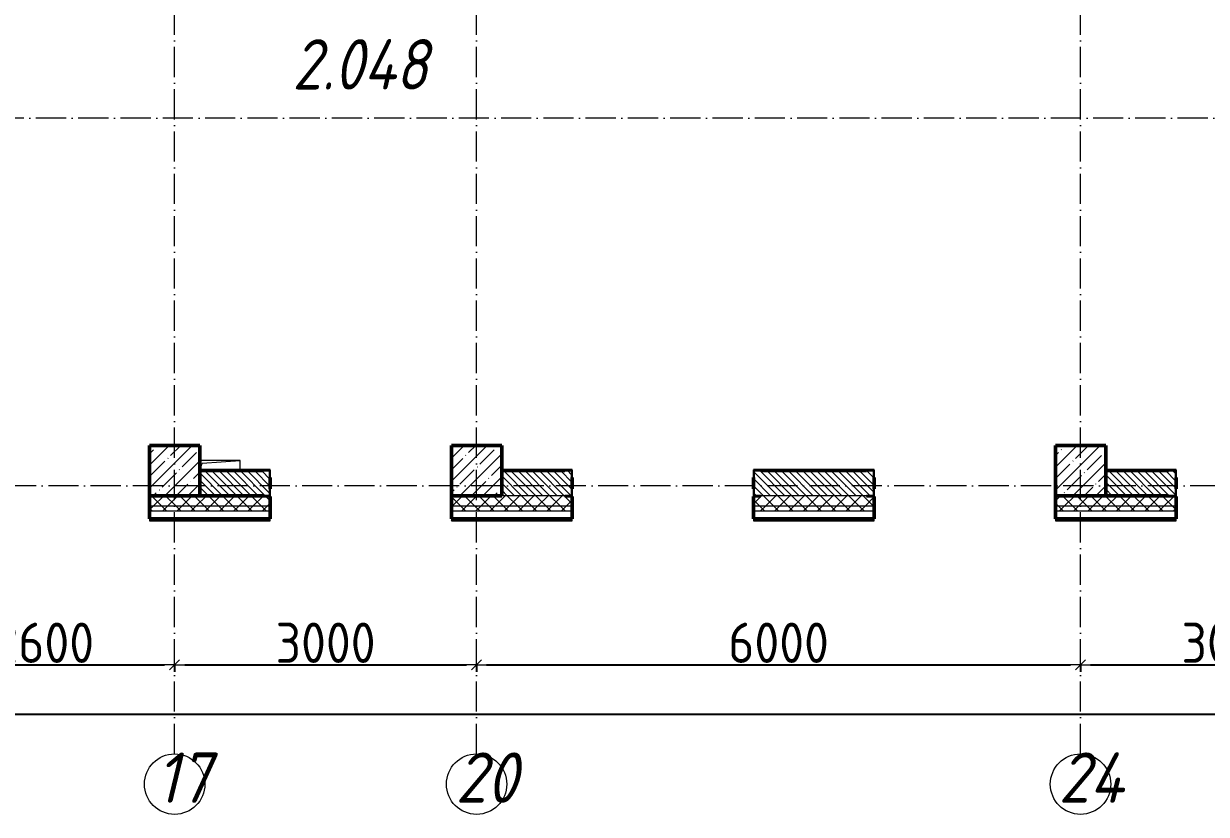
# Model space of a CAD drawing. Header units: millimetres. Extents: x -401725 to 250493, y 305116 to 802890.
# Drawn here: x 8958 to 20708, y 453933 to 461785 of the extents above; entities that cross this region are included whole.
import ezdxf

# ---------------------------------------------------------------- set-up
doc = ezdxf.new("R2010")
doc.units = ezdxf.units.MM
doc.linetypes.add('50_200_ШТРИХ_1Т_ш5_п1_п1_', pattern=[700, 500, -100, 0, -100])
for name, color, linetype, lineweight in [('A-____-____-DIMS', 7, 'Continuous', 9), ('A-GENM-____-MCUT', 7, 'Continuous', 25), ('A-GENM-____-OTLN', 7, 'Continuous', 9), ('A-GENM-____-OTLN-1', 7, 'Continuous', 25), ('A-WALL-____-MCUT-2', 7, 'Continuous', 50), ('A-WALL-____-MCUT-3', 7, 'Continuous', 9), ('A-WALL-____-PATT-1', 7, 'Continuous', 9), ('A-WALL-FNSH-MCUT-1', 7, 'Continuous', 9), ('S-COLS-____-MCUT', 7, 'Continuous', 50), ('S-COLS-____-OTLN', 7, 'Continuous', 9), ('S-GRID-____-IDEN', 7, 'Continuous', 9), ('S-GRID-____-OTLN-1', 7, '50_200_ШТРИХ_1Т_ш5_п1_п1_', 9), ('Марки помещений', 7, 'Continuous', 9)]:
    doc.layers.add(name, color=color, linetype=linetype, lineweight=lineweight)
doc.styles.add('ISOCPEUR_I', font='isocpeui.ttf', dxfattribs={"width": 0.9, "height": 2.5})
doc.styles.add('ISOCPEUR_I_3', font='isocpeui.ttf', dxfattribs={"width": 0.85, "height": 2.2})
doc.styles.add('СПДС', font='isocpeur.ttf', dxfattribs={"width": 0.9})
doc.dimstyles.new('Размера А3', dxfattribs={"dimtxt": 200, "dimasz": 100, "dimexe": 70, "dimexo": 100, "dimgap": 20, "dimtad": 1, "dimdec": 0, "dimrnd": 10, "dimzin": 0, "dimdsep": 46, "dimtxsty": 'СПДС', "dimblk": 'ARROWHEAD_6', "dimcen": 1, "dimclrd": 256, "dimclre": 256, "dimclrt": 256, "dimazin": 0, "dimtfac": 1, "dimtdec": 0, "dimtmove": 2, "dimatfit": 3, "dimfxl": 1, "dimtolj": 1, "dimtzin": 0, "dimarcsym": 0})
pattern_1 = [(45, (-15591.66, 459015.94), (-70.71068, 70.71068), []), (135, (-15591.66, 459015.94), (-70.71068, -70.71068), [])]
pattern_2 = [(135, (-15591.663, 459015.94), (-35.35534, -35.35534), [])]

# ---------------------------------------------------------------- blocks, each defined once
blk = doc.blocks.new('BSC_Колонна _Прямоугольная - 500х500-V69-АР1_План отверстий 2 этажа в осях 1-64_А-ГГ')
at = {"layer": 'S-COLS-____-OTLN'}
h = blk.add_hatch(dxfattribs=at)
h.set_pattern_fill('FP_98', color=256, style=0, pattern_type=2)
h.set_pattern_definition([(45, (-29050, 1668.96), (-114.04925, 114.04925), []), (45, (-28935.95, 1668.96), (-114.04925, 114.04925), [201.613, -40.323, 3.353, -36.97])])
h.paths.add_polyline_path([(-250, -250), (250, -250), (250, 250), (-250, 250)], flags=0)
at = {"layer": 'S-COLS-____-MCUT'}
for p, q in [((250, 250), (-250, 250)), ((-250, 250), (-250, -250)), ((250, -250), (250, 250)), ((-250, -250), (250, -250))]:
    blk.add_line(p, q, dxfattribs=at)
blk = doc.blocks.new('BSC_Колонна _Прямоугольная - 500х500-V85-АР1_План отверстий 2 этажа в осях 1-64_А-ГГ')
at = {"layer": 'S-COLS-____-OTLN'}
h = blk.add_hatch(dxfattribs=at)
h.set_pattern_fill('FP_114', color=256, style=0, pattern_type=2)
h.set_pattern_definition([(45, (-26050, 1668.96), (-114.0493, 114.0493), []), (45, (-25935.95, 1668.96), (-114.0493, 114.0493), [201.613, -40.323, 3.353, -36.97])])
h.paths.add_polyline_path([(-250, -250), (250, -250), (250, 250), (-250, 250)], flags=0)
at = {"layer": 'S-COLS-____-MCUT'}
for p, q in [((250, 250), (-250, 250)), ((-250, 250), (-250, -250)), ((250, -250), (250, 250)), ((-250, -250), (250, -250))]:
    blk.add_line(p, q, dxfattribs=at)
blk = doc.blocks.new('BSC_Колонна _Прямоугольная - 500х500-V94-АР1_План отверстий 2 этажа в осях 1-64_А-ГГ')
at = {"layer": 'S-COLS-____-OTLN'}
h = blk.add_hatch(dxfattribs=at)
h.set_pattern_fill('FP_123', color=256, style=0, pattern_type=2)
h.set_pattern_definition([(45, (-35050, 1668.96), (-114.04925, 114.04925), []), (45, (-34935.95, 1668.96), (-114.04925, 114.04925), [201.613, -40.323, 3.353, -36.97])])
h.paths.add_polyline_path([(-250, -250), (250, -250), (250, 250), (-250, 250)], flags=0)
at = {"layer": 'S-COLS-____-MCUT'}
for p, q in [((250, 250), (-250, 250)), ((-250, 250), (-250, -250)), ((250, -250), (250, 250)), ((-250, -250), (250, -250))]:
    blk.add_line(p, q, dxfattribs=at)
blk = doc.blocks.new('Фахверк_СКБ_Уголок - 250_2700-27497298-АР1_План отверстий 2 этажа в осях 1-64_А-ГГ')
at = {"layer": 'A-GENM-____-MCUT'}
for p, q in [((200, 181), (125, 181)), ((125, 181), (125, 106)), ((131, 106), (131, 175)), ((131, 175), (200, 175)), ((200, 175), (200, 181)), ((125, 106), (131, 106)), ((131, -6), (125, -6)), ((125, -6), (125, -81)), ((125, -81), (200, -81)), ((131, -75), (131, -6)), ((200, -75), (131, -75)), ((200, -81), (200, -75))]:
    blk.add_line(p, q, dxfattribs=at)
blk = doc.blocks.new('AR_Отверстие прямоугольное _в плите_ - AR_Отверстие прямоугольное _в плите_-30511394-АР1_План отверстий 2 этажа в осях 1-64_А-ГГ')
at = {"layer": 'A-GENM-____-OTLN'}
for p, q in [((200, 50), (-200, 50)), ((-200, -50), (-175, 25)), ((-175, 25), (200, 50)), ((200, -50), (200, 50))]:
    blk.add_line(p, q, dxfattribs=at)
blk = doc.blocks.new('Ось сетки - Круг_Ø6_00__ISO-2_5_0_9K_-25732049-АР1_План отверстий 2 этажа в осях 1-64_А-ГГ')
at = {"layer": 'S-GRID-____-IDEN'}
blk.add_circle((0, 0), 3, dxfattribs=at)
blk = doc.blocks.new('ARROWHEAD_6')
at = {"color": 0, "linetype": 'Continuous'}
for p, q in [((0, 0), (-1, 0)), ((-0.5, -0.5), (0.5, 0.5))]:
    blk.add_line(p, q, dxfattribs=at)
blk = doc.blocks.new('*D4546')
at = {"layer": 'A-____-____-DIMS', "lineweight": -2, "transparency": 16777216}
for p, q in [((7858, 455423), (7858, 455347)), ((7958, 455417), (10358, 455417)), ((10458, 455423), (10458, 455347))]:
    blk.add_line(p, q, dxfattribs=at)
at = {"layer": 'Defpoints', "color": 0, "lineweight": 30, "transparency": 16777216}
for p in [(7858, 455523), (10458, 455523), (10458, 455417)]:
    blk.add_point(p, dxfattribs=at)
at = {"layer": 'A-____-____-DIMS', "lineweight": -2, "transparency": 16777216, "xscale": 100, "yscale": 100, "zscale": 100, "rotation": 180}
blk.add_blockref('ARROWHEAD_6', (7858, 455417), dxfattribs=at)
at = {"layer": 'A-____-____-DIMS', "lineweight": -2, "transparency": 16777216, "xscale": 100, "yscale": 100, "zscale": 100}
blk.add_blockref('ARROWHEAD_6', (10458, 455417), dxfattribs=at)
at = {"layer": 'A-____-____-DIMS', "transparency": 16777216, "insert": (9158, 455637), "char_height": 400, "attachment_point": 5, "style": 'СПДС'}
blk.add_mtext('\\A1;2600', dxfattribs=at)
blk = doc.blocks.new('*D4547')
at = {"layer": 'A-____-____-DIMS', "lineweight": -2, "transparency": 16777216}
for p, q in [((10458, 455423), (10458, 455347)), ((10558, 455417), (13358, 455417)), ((13458, 455423), (13458, 455347))]:
    blk.add_line(p, q, dxfattribs=at)
at = {"layer": 'Defpoints', "color": 0, "lineweight": 30, "transparency": 16777216}
for p in [(10458, 455523), (13458, 455523), (13458, 455417)]:
    blk.add_point(p, dxfattribs=at)
at = {"layer": 'A-____-____-DIMS', "lineweight": -2, "transparency": 16777216, "xscale": 100, "yscale": 100, "zscale": 100, "rotation": 180}
blk.add_blockref('ARROWHEAD_6', (10458, 455417), dxfattribs=at)
at = {"layer": 'A-____-____-DIMS', "lineweight": -2, "transparency": 16777216, "xscale": 100, "yscale": 100, "zscale": 100}
blk.add_blockref('ARROWHEAD_6', (13458, 455417), dxfattribs=at)
at = {"layer": 'A-____-____-DIMS', "transparency": 16777216, "insert": (11958, 455637), "char_height": 400, "attachment_point": 5, "style": 'СПДС'}
blk.add_mtext('\\A1;3000', dxfattribs=at)
blk = doc.blocks.new('*D4548')
at = {"layer": 'A-____-____-DIMS', "lineweight": -2, "transparency": 16777216}
for p, q in [((13458, 455423), (13458, 455347)), ((13558, 455417), (19358, 455417)), ((19458, 455423), (19458, 455347))]:
    blk.add_line(p, q, dxfattribs=at)
at = {"layer": 'Defpoints', "color": 0, "lineweight": 30, "transparency": 16777216}
for p in [(13458, 455523), (19458, 455523), (19458, 455417)]:
    blk.add_point(p, dxfattribs=at)
at = {"layer": 'A-____-____-DIMS', "lineweight": -2, "transparency": 16777216, "xscale": 100, "yscale": 100, "zscale": 100, "rotation": 180}
blk.add_blockref('ARROWHEAD_6', (13458, 455417), dxfattribs=at)
at = {"layer": 'A-____-____-DIMS', "lineweight": -2, "transparency": 16777216, "xscale": 100, "yscale": 100, "zscale": 100}
blk.add_blockref('ARROWHEAD_6', (19458, 455417), dxfattribs=at)
at = {"layer": 'A-____-____-DIMS', "transparency": 16777216, "insert": (16458, 455637), "char_height": 400, "attachment_point": 5, "style": 'СПДС'}
blk.add_mtext('\\A1;6000', dxfattribs=at)
blk = doc.blocks.new('*D4549')
at = {"layer": 'A-____-____-DIMS', "lineweight": -2, "transparency": 16777216}
for p, q in [((19458, 455423), (19458, 455347)), ((19558, 455417), (22358, 455417)), ((22458, 455423), (22458, 455347))]:
    blk.add_line(p, q, dxfattribs=at)
at = {"layer": 'Defpoints', "color": 0, "lineweight": 30, "transparency": 16777216}
for p in [(19458, 455523), (22458, 455523), (22458, 455417)]:
    blk.add_point(p, dxfattribs=at)
at = {"layer": 'A-____-____-DIMS', "lineweight": -2, "transparency": 16777216, "xscale": 100, "yscale": 100, "zscale": 100, "rotation": 180}
blk.add_blockref('ARROWHEAD_6', (19458, 455417), dxfattribs=at)
at = {"layer": 'A-____-____-DIMS', "lineweight": -2, "transparency": 16777216, "xscale": 100, "yscale": 100, "zscale": 100}
blk.add_blockref('ARROWHEAD_6', (22458, 455417), dxfattribs=at)
at = {"layer": 'A-____-____-DIMS', "transparency": 16777216, "insert": (20958, 455637), "char_height": 400, "attachment_point": 5, "style": 'СПДС'}
blk.add_mtext('\\A1;3000', dxfattribs=at)
blk = doc.blocks.new('*D4658')
at = {"layer": 'A-____-____-DIMS', "lineweight": -2, "transparency": 16777216}
for p, q in [((-17942, 454935), (-17942, 454859)), ((-17842, 454929), (85458, 454929)), ((85558, 454935), (85558, 454859))]:
    blk.add_line(p, q, dxfattribs=at)
at = {"layer": 'Defpoints', "color": 0, "lineweight": 30, "transparency": 16777216}
for p in [(-17942, 455035), (85558, 455035), (85558, 454929)]:
    blk.add_point(p, dxfattribs=at)
at = {"layer": 'A-____-____-DIMS', "lineweight": -2, "transparency": 16777216, "xscale": 100, "yscale": 100, "zscale": 100, "rotation": 180}
blk.add_blockref('ARROWHEAD_6', (-17942, 454929), dxfattribs=at)
at = {"layer": 'A-____-____-DIMS', "lineweight": -2, "transparency": 16777216, "xscale": 100, "yscale": 100, "zscale": 100}
blk.add_blockref('ARROWHEAD_6', (85558, 454929), dxfattribs=at)
at = {"layer": 'A-____-____-DIMS', "transparency": 16777216, "insert": (33808, 455149), "char_height": 400, "attachment_point": 5, "style": 'СПДС'}
blk.add_mtext('\\A1;103500', dxfattribs=at)
blk = doc.blocks.new('2этаж')
at = {"layer": 'S-GRID-____-OTLN-1', "color": 251, "ltscale": 0.6, "true_color": 0x636466}
for p, q in [((10458.3, 454533.3), (10458.3, 469166.5)), ((13458.3, 454533.3), (13458.3, 469166.5)), ((19458.3, 454533.3), (19458.3, 469166.5)), ((88359, 460847), (-20260.4, 460847)), ((88482.7, 457197), (-20260.4, 457197))]:
    blk.add_line(p, q, dxfattribs=at)
at = {"layer": 'S-GRID-____-IDEN', "char_height": 500, "attachment_point": 1, "style": 'ISOCPEUR_I'}
for s, insert, width in [('17', (10272.7, 454547.9), 346.329), ('20', (13248.8, 454547.9), 404.05), ('24', (19239.8, 454547.9), 425.696)]:
    blk.add_mtext(s, dxfattribs=dict(at, insert=insert, width=width))
at = {"layer": 'A-____-____-DIMS'}
for base, p1, p2, picture, middle in [((10458.3, 455417.4), (7858.3, 455523.5), (10458.3, 455523.5), '*D4546', (9158.3, 455637.4)), ((13458.3, 455417.4), (10458.3, 455523.5), (13458.3, 455523.5), '*D4547', (11958.3, 455637.4)), ((19458.3, 455417.4), (13458.3, 455523.5), (19458.3, 455523.5), '*D4548', (16458.3, 455637.4)), ((22458.3, 455417.4), (19458.3, 455523.5), (22458.3, 455523.5), '*D4549', (20958.3, 455637.4)), ((85558.3, 454929.2), (-17941.7, 455035.3), (85558.3, 455035.3), '*D4658', (33808.3, 455149.2))]:
    dim = blk.add_linear_dim(base=base, p1=p1, p2=p2, dimstyle='Размера А3', override={"dimtxt": 400}, dxfattribs=at)
    dim.commit()
    dim.dimension.update_dxf_attribs({"geometry": picture, "text_midpoint": middle})

msp = doc.modelspace()

# ---------------------------------------------------------------- hatches: boundary and pattern name
at = {"layer": 'A-WALL-____-PATT-1'}
h = msp.add_hatch(dxfattribs=at)
h.set_pattern_fill('FP_6', color=256, style=0, pattern_type=2)
h.set_pattern_definition(pattern_2)
h.paths.add_polyline_path([(11333.3366, 457096.983), (11402.3366, 457096.983), (11402.3366, 457165.983), (11408.3366, 457165.983), (11408.3366, 457277.983), (11402.3366, 457277.983), (11402.3366, 457346.983), (10708.3366, 457346.983), (10708.3366, 457096.983), (10906.6114, 457096.983)], flags=0)
h = msp.add_hatch(dxfattribs=at)
h.set_pattern_fill('FP_6', color=256, style=0, pattern_type=2)
h.set_pattern_definition(pattern_2)
h.paths.add_polyline_path([(17333.3366, 457096.983), (17402.3366, 457096.983), (17402.3366, 457165.983), (17408.3366, 457165.983), (17408.3366, 457277.983), (17402.3366, 457277.983), (17402.3366, 457346.983), (16214.3366, 457346.983), (16214.3366, 457277.983), (16208.3366, 457277.983), (16209.0042, 457165.983), (16214.3366, 457165.983), (16214.3366, 457096.983), (16283.3366, 457096.983)], flags=0)
h.paths.add_polyline_path([(14333.3366, 457096.983), (14402.3366, 457096.983), (14402.3366, 457165.983), (14408.3366, 457165.983), (14408.3366, 457277.983), (14402.3366, 457277.983), (14402.3366, 457346.983), (13708.3366, 457346.983), (13708.3366, 457096.983)], flags=0)
h = msp.add_hatch(dxfattribs=at)
h.set_pattern_fill('FP_6', color=256, style=0, pattern_type=2)
h.set_pattern_definition(pattern_2)
h.paths.add_polyline_path([(20333.3366, 457096.983), (20402.3366, 457096.983), (20402.3366, 457165.983), (20408.3366, 457165.983), (20408.3366, 457277.983), (20402.3366, 457277.983), (20402.3366, 457346.983), (19708.3366, 457346.983), (19708.3366, 457096.983), (19743.9328, 457096.983)], flags=0)
h = msp.add_hatch(dxfattribs=at)
h.set_pattern_fill('FP_1', color=256, style=0, pattern_type=2)
h.set_pattern_definition(pattern_1)
h.paths.add_polyline_path([(85658.3366, 456996.983), (85658.3366, 457096.983), (76633.3366, 457096.983), (76633.3366, 457090.983), (76558.3366, 457090.983), (76558.3366, 456996.983), (85158.3366, 456996.983)], flags=0)
h.paths.add_polyline_path([(74758.3366, 456996.983), (74758.3366, 457090.983), (74683.3366, 457090.983), (74683.3366, 457096.983), (66808.3366, 457096.983), (66808.3366, 456996.983), (74535.3257, 456996.983)], flags=0)
h.paths.add_polyline_path([(65308.3366, 456996.983), (65808.3366, 456996.983), (65808.3366, 457096.983), (64683.3366, 457096.983), (64683.3366, 457090.983), (64608.3366, 457090.983), (64608.3366, 456996.983), (64683.3366, 456996.983)], flags=0)
h.paths.add_polyline_path([(55408.3366, 456996.983), (56808.3366, 456996.983), (56808.3366, 457096.983), (55483.3366, 457096.983), (55483.3366, 457090.983), (55408.3366, 457090.983)], flags=0)
h.paths.add_polyline_path([(53258.3366, 456996.983), (53608.3366, 456996.983), (53608.3366, 457090.983), (53533.3366, 457090.983), (53533.3366, 457096.983), (52483.3366, 457096.983), (52483.3366, 457090.983), (52408.3366, 457090.983), (52408.3366, 456996.983), (52758.3366, 456996.983)], flags=0)
h.paths.add_polyline_path([(50608.0335, 456996.983), (50608.0335, 457090.983), (50533.3366, 457090.983), (50533.3366, 457096.983), (49483.3366, 457096.983), (49483.3366, 457090.983), (49408.3366, 457090.983), (49408.3366, 456996.983), (49790.8257, 456996.983)], flags=0)
h.paths.add_polyline_path([(47608.3366, 456996.983), (47608.3366, 457090.983), (47533.3366, 457090.983), (47533.3366, 457096.983), (46483.3366, 457096.983), (46483.3366, 457090.983), (46408.3366, 457090.983), (46408.3366, 456996.983), (47139.6293, 456996.983)], flags=0)
h.paths.add_polyline_path([(43758.3366, 456996.983), (44608.3366, 456996.983), (44608.3366, 457090.983), (44533.3366, 457090.983), (44533.3366, 457096.983), (43483.3366, 457096.983), (43483.3366, 457090.983), (43408.3366, 457090.983), (43408.3262, 456996.983), (43604.7007, 456996.983)], flags=0)
h.paths.add_polyline_path([(38302.3078, 456996.983), (38608.3262, 456996.983), (38608.3262, 457090.983), (38533.3366, 457090.983), (38533.3366, 457096.983), (37483.3366, 457096.983), (37483.3366, 457090.983), (37408.3366, 457090.983), (37408.3314, 456996.983), (38258.3366, 456996.983)], flags=0)
h.paths.add_polyline_path([(34408.3366, 456996.983), (35608.3314, 456996.983), (35608.3314, 457090.983), (35533.3366, 457090.983), (35533.3366, 457096.983), (34483.3366, 457096.983), (34483.3366, 457090.983), (34408.3366, 457090.983)], flags=0)
h.paths.add_polyline_path([(32116.1828, 456996.983), (32608.3366, 456996.983), (32608.3366, 457090.983), (32533.3366, 457090.983), (32533.3366, 457096.983), (31483.3366, 457096.983), (31483.3366, 457090.983), (31408.3366, 457090.983), (31408.3366, 456996.983), (31483.3366, 456996.983)], flags=0)
h.paths.add_polyline_path([(29464.9864, 456996.983), (29608.3366, 456996.983), (29608.3366, 457090.983), (29533.3366, 457090.983), (29533.3366, 457096.983), (28483.3366, 457096.983), (28483.3366, 457090.983), (28408.3366, 457090.983), (28408.3366, 456996.983), (29258.3366, 456996.983)], flags=0)
h.paths.add_polyline_path([(26608.3366, 456996.983), (26608.3366, 457090.983), (26533.3366, 457090.983), (26533.3366, 457096.983), (25483.3366, 457096.983), (25483.3366, 457090.983), (25408.3366, 457090.983), (25408.3366, 456996.983), (26533.3366, 456996.983)], flags=0)
h.paths.add_polyline_path([(23608.3366, 456996.983), (23608.3366, 457090.983), (23533.3366, 457091.6258), (23533.3366, 457096.983), (22208.3366, 457096.983), (22208.3366, 456996.983), (23602.3366, 456996.983)], flags=0)
h.paths.add_polyline_path([(19208.3366, 456996.983), (20408.3366, 456996.983), (20408.3366, 457090.983), (20333.3366, 457090.983), (20333.3366, 457096.983), (19208.3366, 457096.983)], flags=0)
h.paths.add_polyline_path([(17402.3366, 456996.983), (17408.3366, 456996.983), (17408.3366, 457090.983), (17333.3366, 457090.983), (17333.3366, 457096.983), (16283.3366, 457096.983), (16283.3366, 457090.983), (16208.3366, 457090.983), (16209.0042, 456996.983), (17333.3366, 456996.983)], flags=0)
h.paths.add_polyline_path([(14333.3366, 456996.983), (14408.3366, 456996.983), (14408.3366, 457090.983), (14333.3366, 457090.983), (14333.3366, 457096.983), (13208.3366, 457096.983), (13208.3366, 456996.983), (13708.3366, 456996.983)], flags=0)
h.paths.add_polyline_path([(10708.3366, 456996.983), (11408.3366, 456996.983), (11408.3366, 457090.983), (11333.3366, 457090.983), (11333.3366, 457096.983), (10208.3366, 457096.983), (10208.3366, 456996.983)], flags=0)
h.paths.add_polyline_path([(8408.3366, 456996.983), (8408.3366, 457090.983), (8333.3366, 457090.983), (8333.3366, 457096.983), (7283.3366, 457096.983), (7283.3366, 457090.983), (7208.3366, 457090.983), (7208.3366, 456996.983), (7371.6828, 456996.983)], flags=0)
h.paths.add_polyline_path([(5333.3366, 456996.983), (5408.3366, 456996.983), (5408.3366, 457090.983), (5333.3366, 457090.983), (5333.3366, 457096.983), (4208.3366, 457096.983), (4208.3366, 456996.983), (4720.4864, 456996.983)], flags=0)
h.paths.add_polyline_path([(1208.3366, 456996.983), (2408.3366, 456996.983), (2408.3366, 457090.983), (2333.3366, 457090.983), (2333.3366, 457096.983), (1208.3366, 457096.983)], flags=0)
h.paths.add_polyline_path([(-591.6634, 456996.983), (-591.6634, 457090.983), (-666.6634, 457090.983), (-666.6634, 457096.983), (-1716.6634, 457096.983), (-1716.6634, 457090.983), (-1791.6634, 457090.983), (-1791.6634, 456996.983), (-691.6634, 456996.983)], flags=0)
h.paths.add_polyline_path([(-2791.6634, 456996.983), (-2791.6634, 457090.983), (-2866.6634, 457090.983), (-2866.6634, 457096.983), (-8116.6634, 457096.983), (-8116.6634, 457090.983), (-8191.6634, 457090.983), (-8191.6634, 456996.983), (-3233.1029, 456996.983)], flags=0)
h.paths.add_polyline_path([(-10291.6634, 456996.983), (-9191.6634, 456996.983), (-9191.6634, 457090.983), (-9266.6634, 457090.983), (-9266.6634, 457096.983), (-18041.6634, 457096.983), (-18041.6634, 456996.983), (-10302.9601, 456996.983)], flags=0)
h = msp.add_hatch(dxfattribs=at)
h.set_pattern_fill('FP_1', color=256, style=0, pattern_type=2)
h.set_pattern_definition(pattern_1)
h.paths.add_polyline_path([(85658.3366, 456946.983), (85758.3366, 456946.983), (85758.3366, 456996.983), (76558.3366, 456996.983), (76558.3366, 456946.983), (85140.1114, 456946.983)], flags=0)
h.paths.add_polyline_path([(73651.5936, 456946.983), (74758.3366, 456946.983), (74758.3366, 456996.983), (66808.3366, 456996.983), (66808.3366, 456946.983), (72767.8614, 456946.983)], flags=0)
h.paths.add_polyline_path([(64608.3366, 456946.983), (65808.3366, 456946.983), (65808.3366, 456996.983), (64608.3366, 456996.983)], flags=0)
h.paths.add_polyline_path([(56808.3366, 456946.983), (56808.3366, 456996.983), (55408.3366, 456996.983), (55408.3366, 456946.983), (55976.9507, 456946.983)], flags=0)
h.paths.add_polyline_path([(53608.3366, 456946.983), (53608.3366, 456996.983), (52408.3366, 456996.983), (52408.3366, 456946.983), (53325.7543, 456946.983)], flags=0)
h.paths.add_polyline_path([(49790.8257, 456946.983), (50608.0335, 456946.983), (50608.0335, 456996.983), (49408.3366, 456996.983), (49408.3366, 456946.983)], flags=0)
h.paths.add_polyline_path([(47608.3366, 456946.983), (47608.3366, 456996.983), (46408.3366, 456996.983), (46408.3366, 456946.983), (47139.6293, 456946.983)], flags=0)
h.paths.add_polyline_path([(44488.4328, 456946.983), (44608.3366, 456946.983), (44608.3366, 456996.983), (43408.3262, 456996.983), (43408.3262, 456946.983), (43604.7007, 456946.983)], flags=0)
h.paths.add_polyline_path([(38608.3262, 456946.983), (38608.3262, 456996.983), (37408.3314, 456996.983), (37408.3314, 456946.983), (38302.3078, 456946.983)], flags=0)
h.paths.add_polyline_path([(35608.3314, 456946.983), (35608.3314, 456996.983), (34408.3366, 456996.983), (34408.3366, 456946.983), (34767.3792, 456946.983)], flags=0)
h.paths.add_polyline_path([(31408.3366, 456946.983), (32608.3366, 456946.983), (32608.3366, 456996.983), (31408.3366, 456996.983)], flags=0)
h.paths.add_polyline_path([(29464.9864, 456946.983), (29608.3366, 456946.983), (29608.3366, 456996.983), (28408.3366, 456996.983), (28408.3366, 456946.983), (28581.2542, 456946.983)], flags=0)
h.paths.add_polyline_path([(26608.3366, 456946.983), (26608.3366, 456996.983), (25408.3366, 456996.983), (25408.3366, 456946.983), (25930.0578, 456946.983)], flags=0)
h.paths.add_polyline_path([(23278.8614, 456946.983), (23608.3366, 456946.983), (23608.3366, 456996.983), (22208.3366, 456996.983), (22208.3366, 456946.983), (22395.1292, 456946.983)], flags=0)
h.paths.add_polyline_path([(20408.3366, 456946.983), (20408.3366, 456996.983), (19208.3366, 456996.983), (19208.3366, 456946.983), (19743.9328, 456946.983)], flags=0)
h.paths.add_polyline_path([(17408.3366, 456946.983), (17408.3366, 456996.983), (16208.3366, 456996.983), (16209.0042, 456946.983)], flags=0)
h.paths.add_polyline_path([(14408.3366, 456946.983), (14408.3366, 456996.983), (13208.3366, 456996.983), (13208.3366, 456946.983)], flags=0)
h.paths.add_polyline_path([(10208.3366, 456946.983), (11408.3366, 456946.983), (11408.3366, 456996.983), (10208.3366, 456996.983)], flags=0)
h.paths.add_polyline_path([(8408.3366, 456946.983), (8408.3366, 456996.983), (7208.3366, 456996.983), (7208.3366, 456946.983), (7371.6828, 456946.983)], flags=0)
h.paths.add_polyline_path([(5408.3366, 456946.983), (5408.3366, 456996.983), (4208.3366, 456996.983), (4208.3366, 456946.983), (4720.4864, 456946.983)], flags=0)
h.paths.add_polyline_path([(2408.3366, 456946.983), (2408.3366, 456996.983), (1208.3366, 456996.983), (1208.3366, 456946.983), (2069.2899, 456946.983)], flags=0)
h.paths.add_polyline_path([(-591.6634, 456946.983), (-591.6634, 456996.983), (-1791.6634, 456996.983), (-1791.6634, 456946.983), (-1465.6387, 456946.983)], flags=0)
h.paths.add_polyline_path([(-2791.6634, 456946.983), (-2791.6634, 456996.983), (-8191.6634, 456996.983), (-8191.6634, 456946.983), (-3233.1029, 456946.983)], flags=0)
h.paths.add_polyline_path([(-9191.6634, 456946.983), (-9191.6634, 456996.983), (-18141.6634, 456996.983), (-18141.6634, 456946.983), (-10302.9601, 456946.983)], flags=0)
h = msp.add_hatch(dxfattribs=at)
h.set_pattern_fill('FP_3', color=256, style=0, pattern_type=2)
h.set_pattern_definition([(45, (-15591.66, 459015.94), (-85.5366, 85.5366), []), (45, (-15534.64, 459015.94), (-85.5366, 85.5366), [])])
h.paths.add_polyline_path([(22209.3366, 456846.983), (22723.3366, 456846.983), (22723.3366, 456866.983), (22209.3366, 456866.983)], flags=0)
h.paths.add_polyline_path([(19743.9328, 456846.983), (20408.3366, 456846.983), (20408.3366, 456866.983), (19208.3366, 456866.983), (19208.3366, 456846.983)], flags=0)
h.paths.add_polyline_path([(17408.3366, 456846.983), (17408.3366, 456866.983), (16209.3366, 456866.983), (16209.3366, 456846.983)], flags=0)
h.paths.add_polyline_path([(14408.3366, 456846.983), (14408.3366, 456866.983), (13208.3366, 456866.983), (13208.3366, 456846.983)], flags=0)
h.paths.add_polyline_path([(10906.6114, 456846.983), (11408.3366, 456846.983), (11408.3366, 456866.983), (10209.3366, 456866.983), (10209.3366, 456846.983)], flags=0)
h.paths.add_polyline_path([(8408.3366, 456846.983), (8408.3366, 456866.983), (7208.3366, 456866.983), (7208.3366, 456846.983), (7371.6828, 456846.983)], flags=0)
h.paths.add_polyline_path([(4720.4864, 456846.983), (5408.3366, 456846.983), (5408.3366, 456866.983), (4208.3366, 456866.983), (4208.3366, 456846.983)], flags=0)
h.paths.add_polyline_path([(2069.2899, 456846.983), (2408.3366, 456846.983), (2408.3366, 456866.983), (1208.3366, 456866.983), (1208.3366, 456846.983)], flags=0)
h.paths.add_polyline_path([(-1465.6387, 456846.983), (-591.6634, 456846.983), (-591.6634, 456866.983), (-1791.6634, 456866.983), (-1791.6634, 456846.983)], flags=0)
h.paths.add_polyline_path([(-3233.1029, 456846.983), (-2791.6634, 456846.983), (-2791.6634, 456866.983), (-8191.6634, 456866.983), (-8191.6634, 456846.983), (-5000.5672, 456846.983)], flags=0)
h.paths.add_polyline_path([(-10302.9601, 456846.983), (-9191.6634, 456846.983), (-9191.6634, 456866.983), (-18271.6634, 456866.983), (-18271.6634, 456846.983), (-12070.4244, 456846.983)], flags=0)

# ---------------------------------------------------------------- linework, layer by layer
at = {"layer": 'A-WALL-____-MCUT-2'}
for p, q in [((11333.3366, 457346.983), (10708.3366, 457346.983)), ((14333.3366, 457346.983), (13708.3366, 457346.983)), ((17333.3366, 457346.983), (16283.3366, 457346.983)), ((20333.3366, 457346.983), (19708.3366, 457346.983)), ((11408.3366, 457165.983), (11408.3366, 457277.983)), ((14408.3366, 457165.983), (14408.3366, 457277.983)), ((16208.3366, 457277.983), (16208.3366, 457165.983)), ((17408.3366, 457165.983), (17408.3366, 457277.983)), ((20408.3366, 457165.983), (20408.3366, 457277.983)), ((10208.3366, 457096.983), (10208.3366, 456866.983)), ((11333.3366, 457096.983), (10708.3366, 457096.983)), ((11408.3366, 456866.983), (11408.3366, 457090.983)), ((13208.3366, 457096.983), (13208.3366, 456866.983)), ((14408.3366, 456866.983), (14408.3366, 457090.983)), ((16208.3366, 457090.983), (16208.3366, 456866.983)), ((17408.3366, 456866.983), (17408.3366, 457090.983)), ((19208.3366, 457096.983), (19208.3366, 456866.983)), ((20333.3366, 457096.983), (19708.3366, 457096.983)), ((20408.3366, 456866.983), (20408.3366, 457090.983)), ((10208.3366, 456866.983), (11408.3366, 456866.983)), ((13208.3366, 456866.983), (14408.3366, 456866.983)), ((16208.3366, 456866.983), (17408.3366, 456866.983)), ((19208.3366, 456866.983), (20408.3366, 456866.983))]:
    msp.add_line(p, q, dxfattribs=at)
at = {"layer": 'A-WALL-____-MCUT-3'}
for p, q in [((14333.3366, 457096.983), (13708.3366, 457096.983)), ((17333.3366, 457096.983), (16283.3366, 457096.983)), ((10208.3366, 456996.983), (11408.3366, 456996.983)), ((13208.3366, 456996.983), (14408.3366, 456996.983)), ((16208.3366, 456996.983), (17408.3366, 456996.983)), ((19208.3366, 456996.983), (20408.3366, 456996.983)), ((10208.3366, 456946.983), (11408.3366, 456946.983)), ((13208.3366, 456946.983), (14408.3366, 456946.983)), ((16208.3366, 456946.983), (17408.3366, 456946.983)), ((19208.3366, 456946.983), (20408.3366, 456946.983))]:
    msp.add_line(p, q, dxfattribs=at)
at = {"layer": 'A-WALL-FNSH-MCUT-1'}
for p, q in [((10209.3366, 456866.983), (10209.3366, 456846.983)), ((10209.3366, 456846.983), (11408.3366, 456846.983)), ((11408.3366, 456846.983), (11408.3366, 456866.983)), ((11408.3366, 456866.983), (11408.3366, 456866.983)), ((13208.3366, 456866.983), (13208.3366, 456846.983)), ((13208.3366, 456846.983), (14408.3366, 456846.983)), ((14408.3366, 456846.983), (14408.3366, 456866.983)), ((14408.3366, 456866.983), (14408.3366, 456866.983)), ((16209.3366, 456866.983), (16209.3366, 456846.983)), ((16209.3366, 456846.983), (17408.3366, 456846.983)), ((17408.3366, 456846.983), (17408.3366, 456866.983)), ((17408.3366, 456866.983), (17408.3366, 456866.983)), ((19208.3366, 456866.983), (19208.3366, 456846.983)), ((19208.3366, 456846.983), (20408.3366, 456846.983)), ((20408.3366, 456846.983), (20408.3366, 456866.983))]:
    msp.add_line(p, q, dxfattribs=at)

# ---------------------------------------------------------------- block references
at = {"color": 18, "true_color": 0x000000}
msp.add_blockref('2этаж', (0, 0), dxfattribs=at)
at = {"layer": 'A-GENM-____-OTLN'}
msp.add_blockref('AR_Отверстие прямоугольное _в плите_ - AR_Отверстие прямоугольное _в плите_-30511394-АР1_План отверстий 2 этажа в осях 1-64_А-ГГ', (10908.3366, 457396.983), dxfattribs=at)
at = {"layer": 'A-GENM-____-OTLN-1', "rotation": 180}
for p in [(11533.3366, 457271.983), (14533.3366, 457271.983), (17533.3366, 457271.983), (20533.3366, 457271.983)]:
    msp.add_blockref('Фахверк_СКБ_Уголок - 250_2700-27497298-АР1_План отверстий 2 этажа в осях 1-64_А-ГГ', p, dxfattribs=at)
at = {"layer": 'A-GENM-____-OTLN-1'}
msp.add_blockref('Фахверк_СКБ_Уголок - 250_2700-27497298-АР1_План отверстий 2 этажа в осях 1-64_А-ГГ', (16083.3366, 457171.983), dxfattribs=at)
at = {"layer": 'S-COLS-____-OTLN'}
for name, p in [('BSC_Колонна _Прямоугольная - 500х500-V85-АР1_План отверстий 2 этажа в осях 1-64_А-ГГ', (10458.3366, 457346.983)), ('BSC_Колонна _Прямоугольная - 500х500-V69-АР1_План отверстий 2 этажа в осях 1-64_А-ГГ', (13458.3366, 457346.983)), ('BSC_Колонна _Прямоугольная - 500х500-V94-АР1_План отверстий 2 этажа в осях 1-64_А-ГГ', (19458.3366, 457346.983))]:
    msp.add_blockref(name, p, dxfattribs=at)
at = {"layer": 'S-GRID-____-IDEN', "xscale": 99.99999999999993, "yscale": 99.99999999999993, "zscale": 99.99999999999993}
for p in [(10458.3366, 454233.3346), (13458.3366, 454233.3346), (19458.3366, 454233.3346)]:
    msp.add_blockref('Ось сетки - Круг_Ø6_00__ISO-2_5_0_9K_-25732049-АР1_План отверстий 2 этажа в осях 1-64_А-ГГ', p, dxfattribs=at)

# ---------------------------------------------------------------- texts
at = {"layer": 'Марки помещений', "insert": (11627.194, 461631.039), "char_height": 500, "width": 817.72125, "attachment_point": 1, "style": 'ISOCPEUR_I_3'}
msp.add_mtext('2.048', dxfattribs=at)

doc.saveas('drawing.dxf')
